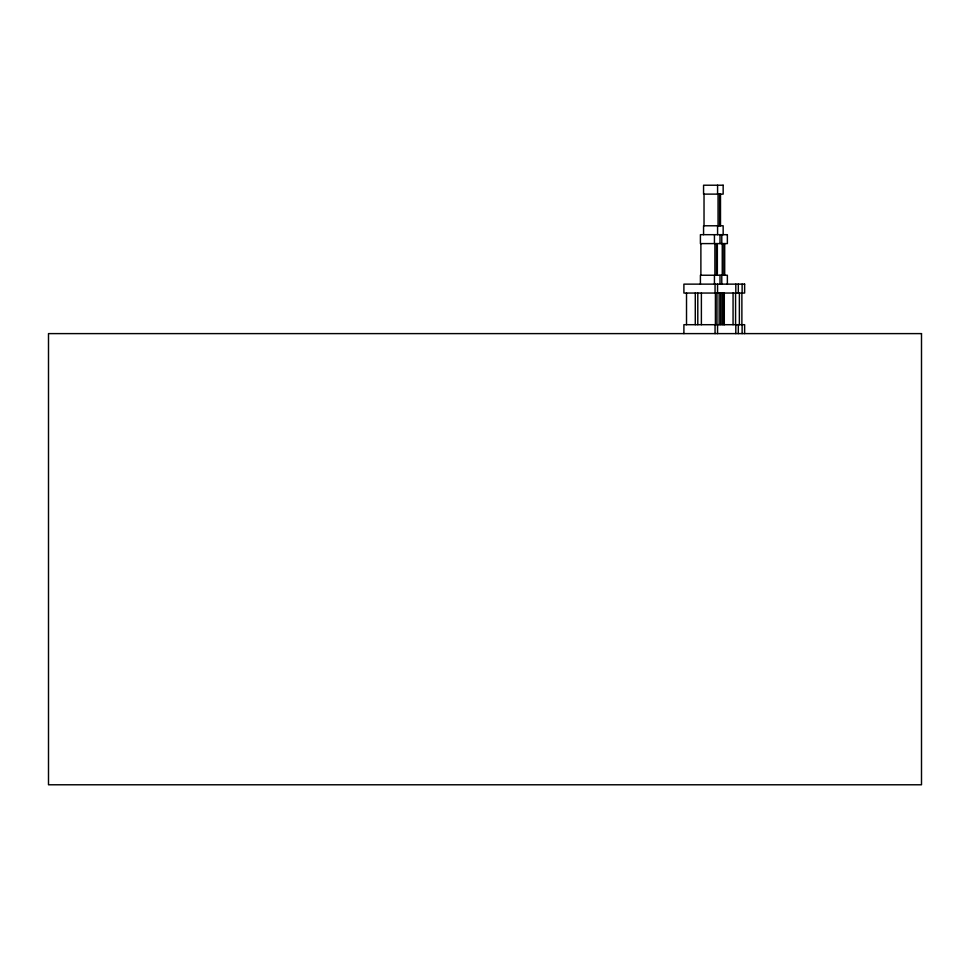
<?xml version="1.0" encoding="UTF-8"?>
<svg xmlns="http://www.w3.org/2000/svg" width="970" height="970" viewBox="0 0 970 970"><rect width="100%" height="100%" fill="white"/><g stroke="black" fill="none" stroke-linecap="round" stroke-linejoin="round"><path stroke-width="1.45" d="M744.633 333.607L744.633 324.695L683.898 324.695L683.898 333.607M742.123 284.137L742.123 293.049M742.123 324.695L742.123 333.607M741.88 293.049L741.88 324.695M739.37 293.049L739.37 324.695M738.315 284.137L738.315 293.049M738.315 324.695L738.315 333.607M735.806 284.137L735.806 293.049M735.806 324.695L735.806 333.607M735.575 293.049L735.575 324.695M733.065 293.049L733.065 324.695M727.367 284.137L727.367 275.237L700.413 275.237L700.413 284.137M724.699 243.591L724.699 275.237M724.299 293.049L724.299 324.695M723.826 243.591L723.826 275.237M723.826 293.049L723.826 324.695M723.159 234.679L723.159 225.78L703.565 225.78L703.565 234.679M722.262 243.591L722.262 275.237M722.262 293.049L722.262 324.695M721.789 234.679L721.789 243.591M721.789 275.237L721.789 284.137M720.71 293.049L720.71 324.695M720.492 194.121L720.492 225.78M720.007 234.679L720.007 243.591M720.007 275.237L720.007 284.137M719.619 194.121L719.619 225.78M719.146 293.049L719.146 324.695M718.055 194.121L718.055 225.78M717.582 185.221L717.582 194.121M717.582 225.78L717.582 234.679M717.557 284.137L717.557 293.049M717.557 324.695L717.557 333.607M717.351 243.591L717.351 275.237M716.976 293.049L716.976 324.695M716.478 243.591L716.478 275.237M715.411 293.049L715.411 324.695M714.902 243.591L714.902 275.237M715.06 284.137L715.06 293.049M715.06 324.695L715.06 333.607M714.441 234.679L714.441 243.591M714.441 275.237L714.441 284.137M704.026 194.121L704.026 225.78M701.383 293.049L701.383 324.695M700.886 243.591L700.886 275.237M697.794 293.049L697.794 324.695M695.284 293.049L695.284 324.695M686.518 293.049L686.518 324.695M723.159 185.221L703.565 185.221L703.565 194.121L723.159 194.121L723.159 185.221M727.367 234.679L700.413 234.679L700.413 243.591L727.367 243.591L727.367 234.679M744.633 284.137L683.898 284.137L683.898 293.049L744.633 293.049L744.633 284.137M921.5 333.607L48.5 333.607L48.5 784.779L921.5 784.779L921.5 333.607"/></g></svg>
